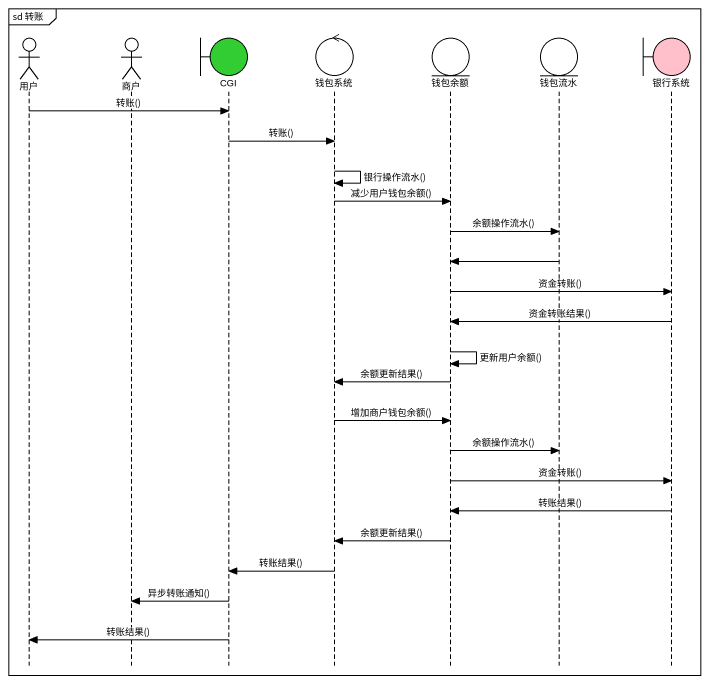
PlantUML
@startuml
mainframe sd 转账
hide footbox
actor 用户
actor 商户
boundary CGI #32CD32
control 钱包系统
entity 钱包余额
entity 钱包流水
boundary 银行系统 #FFC0CB

用户 -> CGI : 转账()
CGI -> 钱包系统 : 转账()
钱包系统 -> 钱包系统 : 银行操作流水()
钱包系统 -> 钱包余额 : 减少用户钱包余额()
钱包余额 -> 钱包流水 : 余额操作流水()
钱包流水 -> 钱包余额
钱包余额 -> 银行系统 : 资金转账()
银行系统 -> 钱包余额 : 资金转账结果()
钱包余额 -> 钱包余额 : 更新用户余额()
钱包余额 -> 钱包系统 : 余额更新结果()
钱包系统 -> 钱包余额 : 增加商户钱包余额()
钱包余额 -> 钱包流水 : 余额操作流水()
钱包余额 -> 银行系统 : 资金转账()
银行系统 -> 钱包余额 : 转账结果()
钱包余额 -> 钱包系统 : 余额更新结果()
钱包系统 -> CGI : 转账结果()
CGI -> 商户 : 异步转账通知()
CGI -> 用户 : 转账结果()
@enduml
